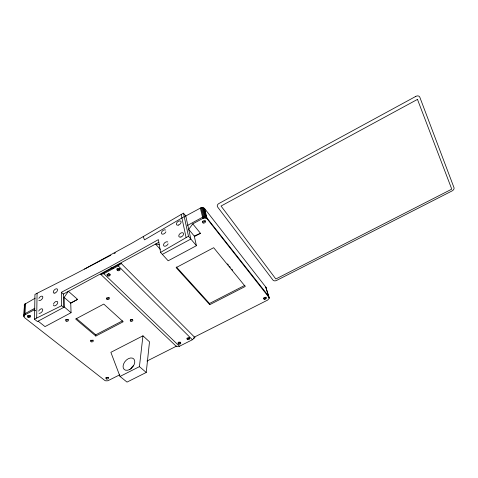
<?xml version="1.0" encoding="UTF-8"?>
<svg xmlns="http://www.w3.org/2000/svg" width="478" height="478" viewBox="0 0 478 478"><rect width="100%" height="100%" fill="white"/><g stroke="black" fill="none" stroke-linecap="round" stroke-linejoin="round"><path stroke-width="0.72" d="M38.132 321.144L45.028 326.611L71.049 312.702L70.744 303.106L77.603 299.377L68.396 291.299L64.148 297.424L64.369 307.043L37.409 321.533L34.494 319.226L36.687 318.043L37.069 293.283L72.644 275.286L110.818 255.282M34.494 319.226L34.948 294.442L37.069 293.283M119.775 374.8L107.885 380.745L105.805 380.852L104.73 380.392L24.611 317.715L23.93 316.747L24.456 304.402L35.187 298.182M23.93 316.747L24.456 304.402M24.444 308.842L24.27 304.928M24.085 315.677L24.48 315.199L24.838 303.924M24.48 315.199L25.047 314.799L25.4 303.524M146.238 372.458L149.5 341.818L142.952 335.825L110.866 352.328L120.014 376.437L127.017 382.101L146.238 372.458L139.427 366.638L142.952 335.825M185.327 216.223L201.071 207.727L202.69 207.577L204.584 208.551L265.792 287.069L269.245 298.2L267.716 300.041L194.032 337.271M269.204 297.71L207.195 218.9L205.277 217.926L202.857 218.404L192.771 223.871L188.72 229.386L194.241 236.03L196.428 245.692L168.178 260.791L160.566 252.426L158.391 239.609L109.683 266.939L61.345 292.309L61.602 305.717L63.634 307.438L63.341 294.042L61.345 292.309M192.365 339.744L194.875 337.498L121.113 263.366L100.774 274.39L176.663 346.699L179.471 346.251L192.365 339.744L118.215 265.905L103.81 273.709L100.774 274.39M118.215 265.905L121.113 263.366M162.341 254.38L190.841 239.054L185.775 215.984L183.468 213.158L132.221 242.997L84.522 269.072M183.468 213.158L188.481 236.246L160.566 252.426M184.227 216.63L144.499 239.854L143.227 236.73M34.864 308.226L24.515 313.926L23.942 314.936L24.211 315.988M187.579 225.371L202.57 217.239L204.16 216.755L206.406 217.269L268.618 296.127L268.887 297.053M25.047 314.799L34.063 309.911L35.468 310.413M63.341 294.042L158.833 242.274M70.421 303.237L77.603 299.377M194.57 236.479L200.479 233.3L192.771 223.871M114.111 253.561L115.425 252.868M95.839 336.046L75.655 319.023L103.768 304.08L123.222 321.748L95.839 336.046L95.761 334.815L122.446 320.863M176.4 266.987L209.489 303.5L244.933 285.294M209.758 304.677L245.262 286.453L213.666 247.694L176.125 267.626L209.758 304.677L209.489 303.5M61.602 305.717L36.687 318.043M146.955 361.063L176.782 345.994M193.578 338.155L194.875 337.498M120.014 376.437L139.427 366.638M194.241 236.03L200.479 233.3M159.192 244.425L155.535 244.061L160.339 249.361M34.063 309.911L35.193 310.82M76.169 318.252L95.761 334.815M64.369 307.043L71.049 312.702M64.148 297.424L70.744 303.106M103.81 273.709L179.471 346.251M110.992 267.704L112.067 268.756M112.085 267.614L113.143 268.654M188.481 236.246L196.428 245.692M227.504 263.886L228.448 265.039M229.392 266.198L230.33 267.357M231.746 269.09L232.684 270.249M265.792 287.069L269.245 298.2M267.877 294.783L268.528 296.868M204.584 208.551L207.195 218.9M204.094 208.085L206.699 218.434M203.443 207.757L206.042 218.105M202.69 207.577L205.277 217.926M201.877 207.566L204.453 217.92M201.071 207.727L203.628 218.088M200.312 208.044L202.857 218.404M181.168 214.419L186.091 237.53M266.019 287.505L266.067 288.001M168.101 243.804A2.778 1.703 -41 0 1 164.647 246.218A2.778 1.703 -41 0 1 164.133 243.41A2.778 1.703 -41 0 1 167.766 241.976M165.908 231.788A2.725 1.643 -40.6 0 1 162.514 234.16A2.725 1.643 -40.6 0 1 162.018 231.46A2.725 1.643 -40.6 0 1 165.579 230.026M38.7 311.088A2.737 1.53 -47.5 0 1 41.825 308.788A2.737 1.53 -47.5 0 1 42.207 311.405A2.737 1.53 -47.5 0 1 39.017 313.245M38.861 298.397A2.683 1.476 -46.9 0 1 42.076 296.157A2.683 1.476 -46.9 0 1 42.04 299.031A2.683 1.476 -46.9 0 1 38.837 300.274M53.446 304.253A2.737 1.548 -46.9 0 1 56.804 301.361A2.737 1.548 -46.9 0 1 56.828 304.522A2.737 1.548 -46.9 0 1 53.452 305.251M205.181 220.561A1.554 1.177 -13.4 0 1 204.226 221.756A1.554 1.177 -13.4 0 1 202.553 221.655M119.769 268.552A1.542 1.099 -5.6 0 1 117.116 268.827M265.911 297.101A1.362 0.908 -16.9 0 1 265.009 298.069A1.362 0.908 -16.9 0 1 263.581 298.033M189.037 337.809A1.338 0.86 -11.4 0 1 187.167 338.042M108.339 377.285A1.326 0.801 -7 0 1 107.084 377.847A1.326 0.801 -7 0 1 105.901 377.411M130.709 369.165A7.039 4.708 -49.4 0 1 133.691 365.431M30.443 315.576A1.536 1.004 -0.8 0 1 29.056 316.227A1.536 1.004 -0.8 0 1 27.605 315.653M132.597 319.513A1.338 0.884 -7.5 0 1 130.303 319.782M68.288 319.441A1.398 0.92 -3.2 0 1 66.992 320.045A1.398 0.92 -3.2 0 1 65.707 319.513M109.187 297.465A1.398 0.956 -5.5 0 1 108.118 298.29A1.398 0.956 -5.5 0 1 106.672 297.979M180.433 342.164A1.338 0.854 -10.9 0 1 178.933 341.949M93.091 340.109A1.332 0.854 -5.3 0 1 91.842 340.683A1.332 0.854 -5.3 0 1 90.635 340.205M109.611 274.037A1.536 1.087 -5 0 1 108.219 273.637M110.083 274.217A1.542 1.087 -5 0 1 108.506 275.185A1.542 1.087 -5 0 1 107.042 274.258M180.588 342.475A1.338 0.854 -10.9 0 1 179.328 343.27A1.338 0.854 -10.9 0 1 178.031 342.792M189.533 337.743A1.344 0.86 -11.5 0 1 188.392 338.747A1.344 0.86 -11.5 0 1 186.928 338.293M119.954 268.881A1.542 1.099 -5.7 0 1 118.365 269.855A1.542 1.099 -5.7 0 1 116.913 268.917M29.355 316.621A2.169 1.416 -0.8 0 1 28.238 316.555M266.144 297.728A1.93 1.285 -16.9 0 1 265.822 298.039M265.409 298.296A1.93 1.285 -16.9 0 1 264.949 298.481M415.794 96.401L218.852 203.556A3.149 2.42 -15.4 0 0 217.639 207.028L272.998 280.126A2.79 1.9 -18.1 0 0 276.619 280.431L452.003 190.967A3.077 2.02 -31.8 0 0 454.004 187.669L419.815 97.207A3.531 2.587 -37.7 0 0 415.794 96.401M417.473 99.394L221.051 206.036L275.836 278.997L451.77 189.151L417.473 99.394M180.935 237.004A2.79 1.721 -40 0 0 183.373 233.204A2.79 1.721 -40 0 0 179.226 234.549A2.79 1.721 -40 0 0 180.935 237.004M178.503 225.06A2.737 1.661 -39.6 0 0 180.905 221.356A2.737 1.661 -39.6 0 0 176.842 222.706A2.737 1.661 -39.6 0 0 178.503 225.06M54.886 293.074A2.683 1.5 -46.3 0 0 57.485 289.363A2.683 1.5 -46.3 0 0 53.883 290.493A2.683 1.5 -46.3 0 0 54.886 293.074M203.15 222.981A1.559 1.177 -13.4 0 0 205.468 221.732A1.559 1.177 -13.4 0 0 203.168 220.92A1.559 1.177 -13.4 0 0 203.15 222.981M264.501 299.353A1.368 0.908 -16.9 0 0 266.246 298.009A1.368 0.908 -16.9 0 0 264.059 297.848A1.368 0.908 -16.9 0 0 264.501 299.353M106.379 378.94A1.326 0.801 -7 0 0 108.53 378.295A1.326 0.801 -7 0 0 106.779 377.53A1.326 0.801 -7 0 0 106.379 378.94M130.954 321.264A1.338 0.884 -7.6 0 0 132.872 320.266A1.338 0.884 -7.6 0 0 130.805 319.734A1.338 0.884 -7.6 0 0 130.954 321.264M129.538 369.572A7.122 4.702 -49.1 0 0 133.673 358.829A7.122 4.702 -49.1 0 0 123.575 364.021A7.122 4.702 -49.1 0 0 129.538 369.572M28.071 317.314A1.542 1.004 -0.8 0 0 30.502 316.585A1.542 1.004 -0.8 0 0 28.345 315.588A1.542 1.004 -0.8 0 0 28.071 317.314M107.018 299.377A1.398 0.956 -5.5 0 0 109.295 298.696A1.398 0.956 -5.5 0 0 107.436 297.722A1.398 0.956 -5.5 0 0 107.018 299.377M66.173 321.126A1.398 0.92 -3.3 0 0 68.42 320.451A1.398 0.92 -3.3 0 0 66.502 319.543A1.398 0.92 -3.3 0 0 66.173 321.126M91.113 341.77A1.332 0.854 -5.4 0 0 93.264 341.125A1.332 0.854 -5.4 0 0 91.477 340.288A1.332 0.854 -5.4 0 0 91.113 341.77M107.664 275.896A1.542 1.087 -5 0 0 110.167 275.137A1.542 1.087 -5 0 0 108.13 274.014A1.542 1.087 -5 0 0 107.664 275.896M178.814 344.136A1.344 0.854 -10.9 0 0 180.786 343.138A1.344 0.854 -10.9 0 0 178.772 342.642A1.344 0.854 -10.9 0 0 178.814 344.136M187.717 339.631A1.344 0.86 -11.5 0 0 189.7 338.633A1.344 0.86 -11.5 0 0 187.699 338.125A1.344 0.86 -11.5 0 0 187.717 339.631M117.54 270.56A1.542 1.099 -5.7 0 0 120.056 269.801A1.542 1.099 -5.7 0 0 118.03 268.66A1.542 1.099 -5.7 0 0 117.54 270.56"/></g></svg>
